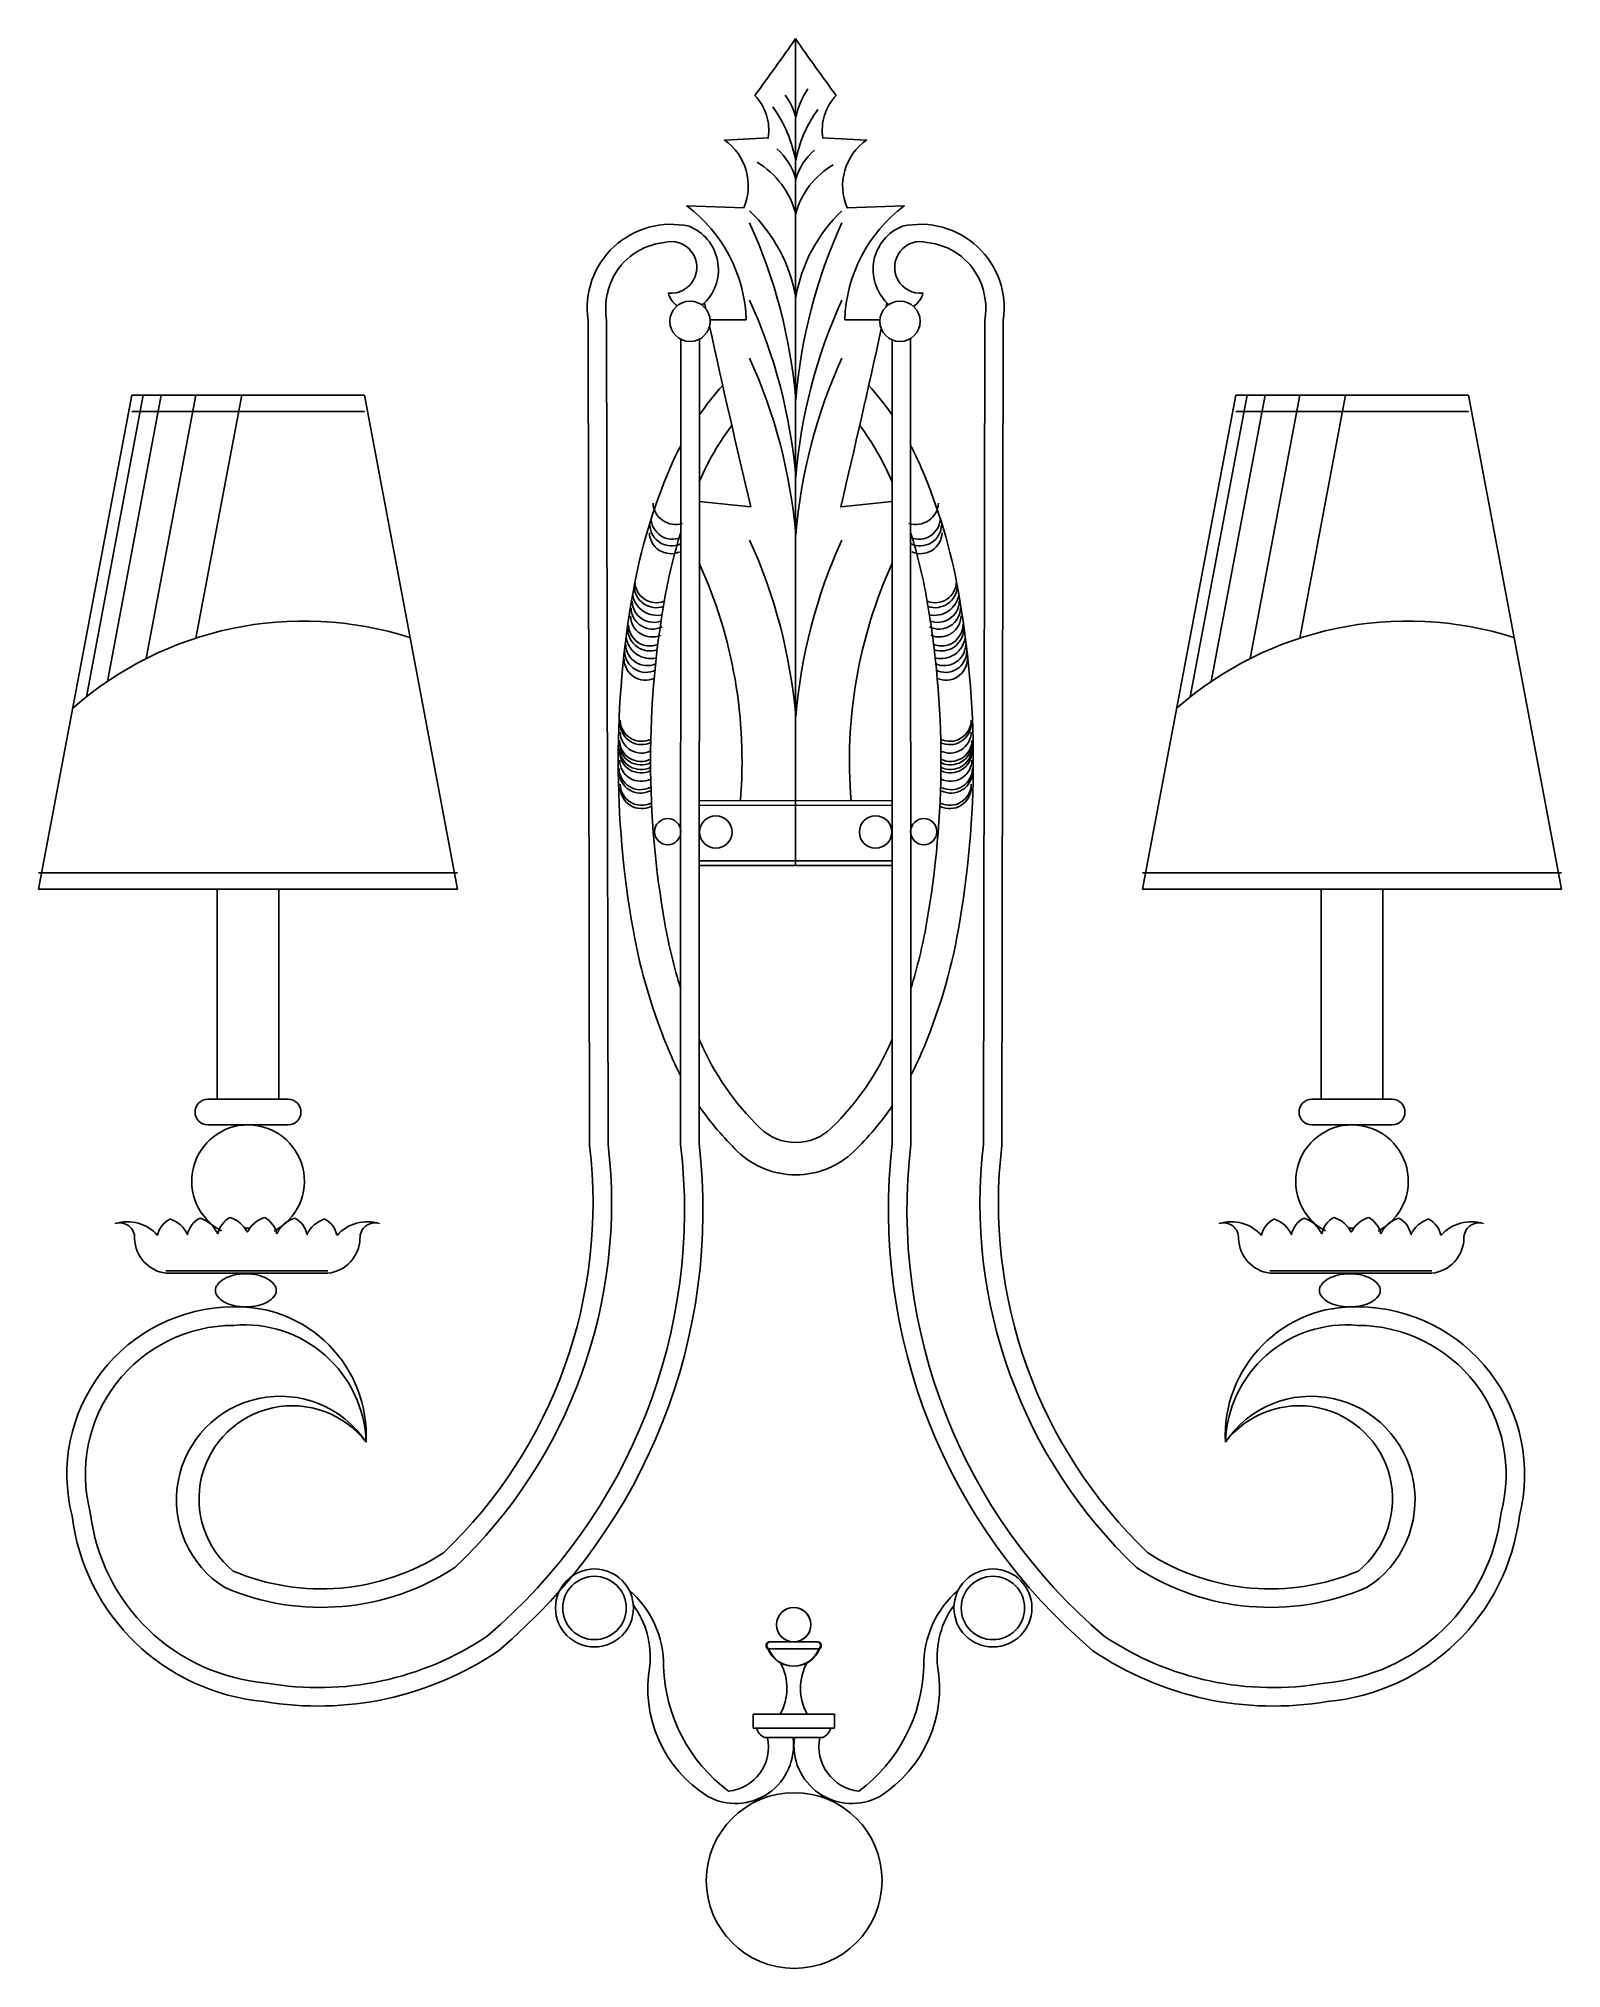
# Model space of a CAD drawing. Extents: x 1444 to 1693, y 222 to 537.
import ezdxf

# ---------------------------------------------------------------- set-up
doc = ezdxf.new("R2010")
doc.units = 0
doc.header["$MEASUREMENT"] = 0
for name, color, linetype in [('3', 3, 'CONTINUOUS'), ('4', 4, 'CONTINUOUS'), ('7', 7, 'CONTINUOUS')]:
    doc.layers.add(name, color=color, linetype=linetype)

msp = doc.modelspace()

# ---------------------------------------------------------------- linework, layer by layer
at = {"layer": '3'}
for p, q in [((1567.35, 536.99), (1567.35, 401.99)), ((1460.75, 478.68), (1451.47, 429.41)), ((1463.71, 478.68), (1454.9, 431.92)), ((1469.34, 478.68), (1461.23, 435.64)), ((1476.85, 478.68), (1469.38, 438.99)), ((1641.15, 478.68), (1631.87, 429.41)), ((1644.1, 478.68), (1635.29, 431.92)), ((1649.74, 478.68), (1641.63, 435.64)), ((1657.25, 478.68), (1649.77, 438.99)), ((1458.88, 476.01), (1496.9, 476.01)), ((1639.28, 476.01), (1677.3, 476.01)), ((1551.66, 412.42), (1583.16, 412.43)), ((1443.67, 400.63), (1512.11, 400.63)), ((1551.66, 402.59), (1583.16, 402.6)), ((1551.66, 401.84), (1583.16, 401.84)), ((1624.07, 400.63), (1692.51, 400.63)), ((1472.85, 363.64), (1482.93, 363.64)), ((1653.25, 363.64), (1663.32, 363.64)), ((1464.47, 335.57), (1490.92, 335.57)), ((1644.87, 335.57), (1671.32, 335.57)), ((1570.96, 274.95), (1563.03, 274.95)), ((1563.15, 274.95), (1571.08, 274.95)), ((1571.16, 273.82), (1562.84, 273.82)), ((1562.96, 273.82), (1571.28, 273.82)), ((1569.27, 263.1), (1564.84, 263.1)), ((1561, 260.83), (1573.12, 260.83)), ((1562.78, 259.32), (1571.34, 259.32))]:
    msp.add_line(p, q, dxfattribs=at)
for points in [[(1565.64, 527.76, -0.098442), (1567.39, 524.15, -0.375224)], [(1569.37, 528.79, 0.092954), (1567.39, 524.15, 0.324886)], [(1563.62, 525.83, -0.113906), (1567.39, 516.98, -0.260282)], [(1571.02, 525.4, 0.11404), (1567.39, 516.98, 0.266846)], [(1564.28, 518.98, -0.145892), (1567.39, 514.02, -0.377683)], [(1570.43, 518.73, 0.147828), (1567.39, 514.02, 0.388509)], [(1561.07, 516.78, -0.197758), (1567.39, 508.33, -0.327068)], [(1573.53, 516.35, 0.199527), (1567.39, 508.33, 0.335789)], [(1559.86, 508.81, -0.161327), (1567.39, 494.69, -0.239731)], [(1574.91, 508.81, 0.161327), (1567.39, 494.69, 0.239705)], [(1559.86, 506.86, -0.086359), (1567.39, 477.94, -0.12833)], [(1574.91, 506.86, 0.086359), (1567.39, 477.94, 0.128315)], [(1548, 493.31, -0.187645), (1546.59, 495.38, 1.199397), (1545.9, 503.66, 0.261259), (1537.37, 497.62, 0.149686), (1536.49, 490.97)], [(1586.65, 493.23, 0.199442), (1588.18, 495.38, -1.199397), (1588.88, 503.66, -0.261259), (1597.41, 497.62, -0.149686), (1598.29, 490.97)], [(1559.86, 494.22, -0.086359), (1567.39, 465.3, -0.12833)], [(1574.91, 494.22, 0.086359), (1567.39, 465.3, 0.128315)], [(1582.3, 493.8, -0.000087), (1582.16, 493.17)], [(1497.18, 307.6, 1.233983), (1474.11, 283.8, 0.250843), (1511.71, 287.09, 0.236448), (1536.73, 356.24), (1536.49, 490.97)], [(1637.6, 307.6, -1.233983), (1660.67, 283.8, -0.250843), (1623.07, 287.09, -0.236448), (1598.05, 356.24), (1598.29, 490.97)], [(1497.18, 307.6, 0.430506), (1475.57, 326.67, 0.4915), (1452.12, 296.1, 0.35695), (1480.93, 268.2, 0.193769), (1516.99, 275.89, 0.251304), (1548.58, 356.24), (1548.61, 487.85)], [(1637.6, 307.6, -0.430506), (1659.21, 326.67, -0.4915), (1682.66, 296.1, -0.35695), (1653.85, 268.2, -0.193769), (1617.79, 275.89, -0.251304), (1586.2, 356.24), (1586.17, 487.98)], [(1559.86, 484.74, -0.086359), (1567.39, 455.82, -0.12833)], [(1574.91, 484.74, 0.086359), (1567.39, 455.82, 0.128315)], [(1555.46, 480.3, 0.031406), (1551.63, 475.45, 0.057363)], [(1579.32, 480.3, -0.031406), (1583.15, 475.45, -0.057363)], [(1583.15, 475.45, 0.031405), (1579.32, 480.3, 0.194489)], [(1556.93, 473.76, 0.05943), (1551.73, 464.76, 0.000768), (1551.63, 464.51, 0.043951)], [(1577.84, 473.76, -0.05943), (1583.04, 464.76, -0.000768), (1583.15, 464.51, -0.043951)], [(1583.15, 464.51, 0.000768), (1583.04, 464.76, 0.059429), (1577.84, 473.76, 0.194489)], [(1559.86, 455.03, -0.086359), (1567.39, 426.11, -0.12833)], [(1574.91, 455.03, 0.086359), (1567.39, 426.11, 0.128315)], [(1567.39, 411.78, -0.000347), (1567.38, 411.66, -0.12833)], [(1567.39, 411.78, 0.000333), (1567.4, 411.67, 0.128315)]]:
    msp.add_lwpolyline(points, format="xyb", dxfattribs=at)
for centre, radius in [((1546.47, 407.37), 2.14), ((1554.33, 407.3), 2.65), ((1580.44, 407.3), 2.65), ((1588.31, 407.37), 2.14), ((1534.5, 280.48), 5.18), ((1599.61, 280.48), 5.18), ((1567.04, 277.74), 2.81)]:
    msp.add_circle(centre, radius, dxfattribs=at)
for centre, radius, start, end in [((1547.75, 461.26), 3.69, 183.2861, 287.9451), ((1587.03, 461.26), 3.69, 252.0549, 356.7139), ((1547.08, 457.58), 3.51, 181.151, 296.3688), ((1547.26, 458.68), 3.51, 181.151, 292.8494), ((1587.7, 457.58), 3.51, 243.6312, 358.849), ((1587.52, 458.68), 3.51, 247.1506, 358.849), ((1546.99, 456.3), 3.51, 181.151, 293.689), ((1587.79, 456.3), 3.51, 246.311, 358.849), ((1544.62, 448.29), 3.51, 181.151, 291.1891), ((1590.15, 448.29), 3.51, 248.8109, 358.849), ((1544.17, 445.08), 3.51, 181.151, 292.8494), ((1544.72, 446.74), 4.03, 188.5573, 283.0903), ((1544.65, 447.66), 3.69, 183.2861, 287.9451), ((1590.13, 447.66), 3.69, 252.0549, 356.7139), ((1590.06, 446.74), 4.03, 256.9097, 351.4427), ((1590.61, 445.08), 3.51, 247.1506, 358.849), ((1487.02, 384.5), 57.28, 72.3861, 131.2739), ((1543.58, 441.77), 3.51, 170.4972, 172.4829), ((1543.89, 442.69), 3.51, 181.151, 293.689), ((1543.98, 443.98), 3.51, 181.151, 296.3688), ((1590.8, 443.98), 3.51, 243.6312, 358.849), ((1590.89, 442.69), 3.51, 246.311, 358.849), ((1591.2, 441.77), 3.51, 7.5171, 9.5028), ((1667.42, 384.5), 57.28, 72.3861, 131.2739), ((1543.68, 439.68), 4.03, 188.5573, 283.0903), ((1543.65, 440.31), 3.94, 187.7768, 188.0605), ((1543.61, 440.59), 3.69, 183.2861, 287.9451), ((1543.58, 441.22), 3.51, 181.151, 291.1891), ((1591.2, 441.22), 3.51, 248.8109, 358.849), ((1591.17, 440.59), 3.69, 252.0549, 356.7139), ((1591.1, 439.68), 4.03, 256.9097, 351.4427), ((1591.13, 440.31), 3.94, 351.9395, 352.2232), ((1542.85, 435.63), 3.51, 181.151, 293.689), ((1542.94, 436.91), 3.51, 181.151, 296.3688), ((1543.12, 438.01), 3.51, 181.151, 292.8494), ((1591.84, 436.91), 3.51, 243.6312, 358.849), ((1591.66, 438.01), 3.51, 247.1506, 358.849), ((1591.93, 435.63), 3.51, 246.311, 358.849), ((1542.21, 425.64), 3.51, 181.151, 296.3688), ((1542.21, 425.09), 3.51, 181.151, 296.3688), ((1542.21, 423.71), 3.51, 181.151, 296.3688), ((1592.57, 425.64), 3.51, 243.6312, 358.849), ((1592.57, 425.09), 3.51, 243.6312, 358.849), ((1592.57, 423.71), 3.51, 243.6312, 358.849), ((1542.11, 422.34), 3.51, 181.151, 296.3688), ((1542.11, 421.79), 3.51, 181.151, 296.3688), ((1542.11, 421.03), 3.51, 181.151, 296.3688), ((1542.11, 420.48), 3.51, 181.151, 296.3688), ((1592.67, 422.34), 3.51, 243.6312, 358.849), ((1592.67, 421.79), 3.51, 243.6312, 358.849), ((1592.67, 421.03), 3.51, 243.6312, 358.849), ((1592.67, 420.48), 3.51, 243.6312, 358.849), ((1542.02, 417.73), 3.51, 181.151, 296.3688), ((1542.02, 417.18), 3.51, 181.151, 296.3688), ((1542.11, 419.11), 3.51, 181.151, 296.3688), ((1592.67, 419.11), 3.51, 243.6312, 358.849), ((1592.76, 417.73), 3.51, 243.6312, 358.849), ((1592.76, 417.18), 3.51, 243.6312, 358.849), ((1542.21, 415.19), 3.51, 181.151, 296.3688), ((1542.21, 414.64), 3.51, 181.151, 296.3688), ((1592.57, 415.19), 3.51, 243.6312, 358.849), ((1592.57, 414.64), 3.51, 243.6312, 358.849), ((1567, 275.44), 4.47, 201.2869, 338.7131), ((1567.12, 275.44), 4.47, 201.2869, 338.7131)]:
    msp.add_arc(centre, radius, start, end, dxfattribs=at)
at = {"layer": '4', "color": 4}
for p, q in [((1458.88, 478.68), (1443.67, 397.96)), ((1458.88, 478.68), (1496.9, 478.68)), ((1496.9, 478.68), (1512.11, 397.96)), ((1639.28, 478.68), (1624.07, 397.96)), ((1639.28, 478.68), (1677.3, 478.68)), ((1677.3, 478.68), (1692.51, 397.96)), ((1443.67, 397.96), (1512.11, 397.96)), ((1472.85, 397.96), (1472.85, 363.64)), ((1482.93, 397.96), (1482.93, 363.64)), ((1624.07, 397.96), (1692.51, 397.96)), ((1653.25, 397.96), (1653.25, 363.64)), ((1663.32, 397.96), (1663.32, 363.64))]:
    msp.add_line(p, q, dxfattribs=at)
at = {"layer": '7'}
for p, q in [((1551.66, 411.66), (1583.16, 411.67)), ((1471.33, 363.64), (1472.85, 363.64)), ((1482.93, 363.64), (1484.44, 363.64)), ((1651.73, 363.64), (1653.25, 363.64)), ((1663.32, 363.64), (1664.84, 363.64)), ((1471.33, 359.44), (1484.44, 359.44)), ((1651.73, 359.44), (1664.84, 359.44)), ((1464.47, 335.19), (1490.92, 335.19)), ((1644.87, 335.19), (1671.32, 335.19)), ((1560.42, 263.1), (1564.84, 263.1)), ((1560.42, 263.1), (1560.42, 260.83)), ((1564.84, 263.1), (1560.42, 263.1)), ((1573.7, 263.1), (1569.27, 263.1)), ((1569.27, 263.1), (1573.7, 263.1)), ((1573.7, 263.1), (1573.7, 260.83)), ((1560.42, 260.83), (1561, 260.83)), ((1561, 260.83), (1560.42, 260.83)), ((1562.31, 259.32), (1562.78, 259.32)), ((1562.78, 259.32), (1562.31, 259.32)), ((1571.81, 259.32), (1571.34, 259.32)), ((1571.34, 259.32), (1571.81, 259.32)), ((1573.7, 260.83), (1573.12, 260.83)), ((1573.12, 260.83), (1573.7, 260.83))]:
    msp.add_line(p, q, dxfattribs=at)
for points in [[(1562.98, 520.75), (1555.73, 520.41, -0.35668), (1558.9, 509.32), (1549.58, 509.65, -0.228476), (1559.29, 491.01)], [(1571.72, 520.75), (1578.97, 520.41, 0.35668), (1575.8, 509.32), (1585.12, 509.65, 0.228476), (1575.41, 491.01)], [(1533.46, 490.97, -0.525354), (1549.95, 506.31, -0.542114), (1552.48, 493.8, -0.039573), (1552.08, 493.43, 1.199397)], [(1601.31, 490.97, 0.525354), (1584.83, 506.31, 0.542114), (1582.3, 493.8, 0.029575), (1582.59, 493.52, -1.199397)], [(1552.48, 493.8, 0.000132), (1552.69, 492.85)], [(1497.18, 307.6, 1.120139), (1475.44, 286.52, 0.2478), (1509.83, 289.48, 0.236104), (1533.7, 356.06), (1533.46, 490.97)], [(1553.31, 489.98, 0.004101), (1560.03, 460.44), (1551.63, 461.34, -0.107305)], [(1581.37, 489.55, -0.004043), (1574.75, 460.44), (1583.15, 461.34, 0.107305)], [(1637.6, 307.6, -1.120139), (1659.34, 286.52, -0.2478), (1624.95, 289.48, -0.236104), (1601.07, 356.06), (1601.31, 490.97)], [(1497.18, 307.6, 0.439686), (1475.36, 329.69, 0.486834), (1449.14, 295.54, 0.354093), (1480.54, 265.2, 0.193944), (1518.81, 273.48, 0.251266), (1551.6, 356.42), (1551.64, 487.86)], [(1637.6, 307.6, -0.439686), (1659.41, 329.69, -0.486834), (1685.64, 295.54, -0.354093), (1654.24, 265.2, -0.193944), (1615.96, 273.48, -0.251266), (1583.17, 356.42), (1583.14, 487.75)], [(1548.61, 470.47, 0.020465), (1546.87, 466.84, 0.057363), (1540.8, 446.52, 0.043951), (1538.37, 418.97, 0.043951), (1540.8, 391.42, 0.057363), (1546.87, 371.1, 0.020197), (1548.58, 367.51, 0.194489)], [(1586.2, 367.51, 0.020197), (1587.91, 371.1, 0.057363), (1593.98, 391.42, 0.043951), (1596.41, 418.97, 0.043951), (1593.98, 446.52, 0.057363), (1587.91, 466.84, 0.020465), (1586.17, 470.47, 0.194489)], [(1548.6, 456.26, 0.031426), (1546.01, 445.59, 0.043951), (1543.66, 418.97, 0.043951), (1546.01, 392.35, 0.031255), (1548.59, 381.73, 0.099714)], [(1586.19, 381.73, 0.031255), (1588.77, 392.35, 0.043951), (1591.11, 418.97, 0.043951), (1588.77, 445.59, 0.031426), (1586.17, 456.26, 0.099714)], [(1551.61, 451.27, -0.12833), (1558.34, 412.42)], [(1583.17, 451.27, 0.128315), (1576.44, 412.42)], [(1551.61, 373.48, 0.000927), (1551.73, 373.18, 0.099714), (1561.58, 358.91, 0.194489), (1567.39, 356.56, 0.194489)], [(1567.39, 356.56, 0.194489), (1573.2, 358.91, 0.099714), (1583.04, 373.18, 0.000927), (1583.17, 373.48, 0.043951)], [(1551.61, 362.52, 0.049586), (1557.9, 355.1, 0.194489), (1567.39, 351.27, 0.194489)], [(1567.39, 351.27, 0.194489), (1576.88, 355.1, 0.049586), (1583.17, 362.52, 0.057363)]]:
    msp.add_lwpolyline(points, format="xyb", dxfattribs=at)
for points in [[(1559.29, 491.01), (1553.4, 491.01)], [(1581.14, 491.01), (1575.41, 491.01)]]:
    msp.add_lwpolyline(points, dxfattribs=at)
for points in [[(1482.49, 332.39, 0.164311), (1482.18, 333.32, 0.105821), (1481.04, 334.29, 0.069189), (1479.53, 334.86, 0.055392), (1477.53, 335.08, 0.055392), (1475.53, 334.86, 0.069189), (1474.02, 334.29, 0.105821), (1472.89, 333.32, 0.164311), (1472.57, 332.39, 0.164311), (1472.89, 331.46, 0.105821), (1474.02, 330.48, 0.069189), (1475.53, 329.92, 0.055392), (1477.53, 329.7, 0.055392), (1479.53, 329.92, 0.069189), (1481.04, 330.48, 0.105821), (1482.18, 331.46, 0.164311)], [(1662.89, 332.39, 0.164311), (1662.58, 333.32, 0.105821), (1661.44, 334.29, 0.069189), (1659.93, 334.86, 0.055392), (1657.93, 335.08, 0.055392), (1655.93, 334.86, 0.069189), (1654.42, 334.29, 0.105821), (1653.28, 333.32, 0.164311), (1652.97, 332.39, 0.164311), (1653.28, 331.46, 0.105821), (1654.42, 330.48, 0.069189), (1655.93, 329.92, 0.055392), (1657.93, 329.7, 0.055392), (1659.93, 329.92, 0.069189), (1661.44, 330.48, 0.105821), (1662.58, 331.46, 0.164311)]]:
    msp.add_lwpolyline(points, format="xyb", close=True, dxfattribs=at)
for centre, radius in [((1550.12, 490.78), 3.3), ((1584.43, 490.78), 3.3), ((1534.5, 280.48), 6.37), ((1599.61, 280.48), 6.37), ((1567.07, 277.74), 2.81), ((1567.14, 235.93), 14.36)]:
    msp.add_circle(centre, radius, dxfattribs=at)
for centre, radius, start, end in [((1321.83, 705.93), 298.03, 323.2732, 325.4678), ((1812.87, 705.93), 298.03, 214.5322, 216.7268), ((1554.7, 521.99), 8.29, 351.4091, 43.625), ((1580, 521.99), 8.29, 136.375, 188.5909), ((1471.33, 361.54), 2.1, 90, 270), ((1484.44, 361.54), 2.1, 270, 90), ((1651.73, 361.54), 2.1, 90, 270), ((1664.84, 361.54), 2.1, 270, 90), ((1477.89, 350.24), 9.2, 297.6354, 242.0068), ((1658.29, 350.24), 9.2, 297.6354, 242.0068), ((1466.98, 340.59), 3.94, 118.4573, 168.3448), ((1463.78, 339.6), 4.65, 23.7354, 73.4706), ((1471.88, 340.74), 3.94, 118.4573, 168.3448), ((1468.68, 339.75), 4.65, 23.7354, 73.4706), ((1476.8, 340.82), 3.94, 118.4573, 168.3448), ((1473.6, 339.84), 4.65, 26.0577, 73.4706), ((1481.94, 339.84), 4.65, 106.5294, 153.9423), ((1478.74, 340.82), 3.94, 11.6552, 61.5427), ((1486.86, 339.75), 4.65, 106.5294, 156.2646), ((1483.66, 340.74), 3.94, 11.6552, 61.5427), ((1491.76, 339.6), 4.65, 106.5294, 156.2646), ((1488.56, 340.59), 3.94, 11.6552, 61.5427), ((1647.38, 340.59), 3.94, 118.4573, 168.3448), ((1644.18, 339.6), 4.65, 23.7354, 73.4706), ((1652.28, 340.74), 3.94, 118.4573, 168.3448), ((1649.08, 339.75), 4.65, 23.7354, 73.4706), ((1657.2, 340.82), 3.94, 118.4573, 168.3448), ((1654, 339.84), 4.65, 26.0577, 73.4706), ((1662.34, 339.84), 4.65, 106.5294, 153.9423), ((1659.14, 340.82), 3.94, 11.6552, 61.5427), ((1667.26, 339.75), 4.65, 106.5294, 156.2646), ((1664.06, 340.74), 3.94, 11.6552, 61.5427), ((1672.16, 339.6), 4.65, 106.5294, 156.2646), ((1668.96, 340.59), 3.94, 11.6552, 61.5427), ((1458.17, 337.01), 6.6, 41.5128, 107.8706), ((1456.91, 340.97), 2.45, 357.2744, 108.2152), ((1465.22, 341.01), 5.86, 181.5288, 262.7191), ((1477.8, 350.83), 8.28, 267.0404, 272.4682), ((1490.35, 341), 5.83, 275.5316, 358.5665), ((1497.37, 337.01), 6.6, 72.1294, 138.4872), ((1498.63, 340.97), 2.45, 71.7848, 182.7256), ((1638.57, 337.01), 6.6, 41.5128, 107.8706), ((1637.31, 340.97), 2.45, 357.2744, 108.2152), ((1645.62, 341.01), 5.86, 181.5288, 262.7191), ((1658.2, 350.83), 8.28, 267.0404, 272.4682), ((1670.75, 341), 5.83, 275.5316, 358.5665), ((1677.77, 337.01), 6.6, 72.1294, 138.4872), ((1679.03, 340.97), 2.45, 71.7848, 182.7256), ((1529.62, 271.13), 16.18, 359.1897, 49.3718), ((1529.27, 272.49), 14.34, 354.1576, 36.1163), ((1604.5, 271.13), 16.18, 130.6282, 180.8103), ((1604.84, 272.49), 14.34, 143.8837, 185.8424), ((1563.16, 274.34), 0.62, 101.9296, 238.2709), ((1563.28, 274.34), 0.62, 101.9296, 238.2709), ((1570.83, 274.34), 0.62, 301.7291, 78.0704), ((1570.95, 274.34), 0.62, 301.7291, 78.0704), ((1557.13, 267.36), 8.81, 331.0727, 27.8862), ((1576.98, 267.36), 8.81, 151.413, 208.9273), ((1564.12, 267.39), 20.9, 169.95, 237.8733), ((1572.09, 271.66), 26.3, 181.6425, 233.4366), ((1562.01, 271.67), 26.31, 306.5813, 358.3396), ((1570, 267.39), 20.9, 302.1267, 10.05), ((1557.55, 258.01), 9.48, 241.3518, 7.9666), ((1555.66, 257.78), 7.28, 275.9996, 12.1839), ((1563.14, 261.37), 2.21, 194.0362, 248.012), ((1576.57, 258.01), 9.48, 172.0334, 298.6482), ((1578.46, 257.78), 7.28, 167.8161, 264.0004), ((1570.97, 261.37), 2.21, 291.988, 345.9638)]:
    msp.add_arc(centre, radius, start, end, dxfattribs=at)

doc.saveas('drawing.dxf')
